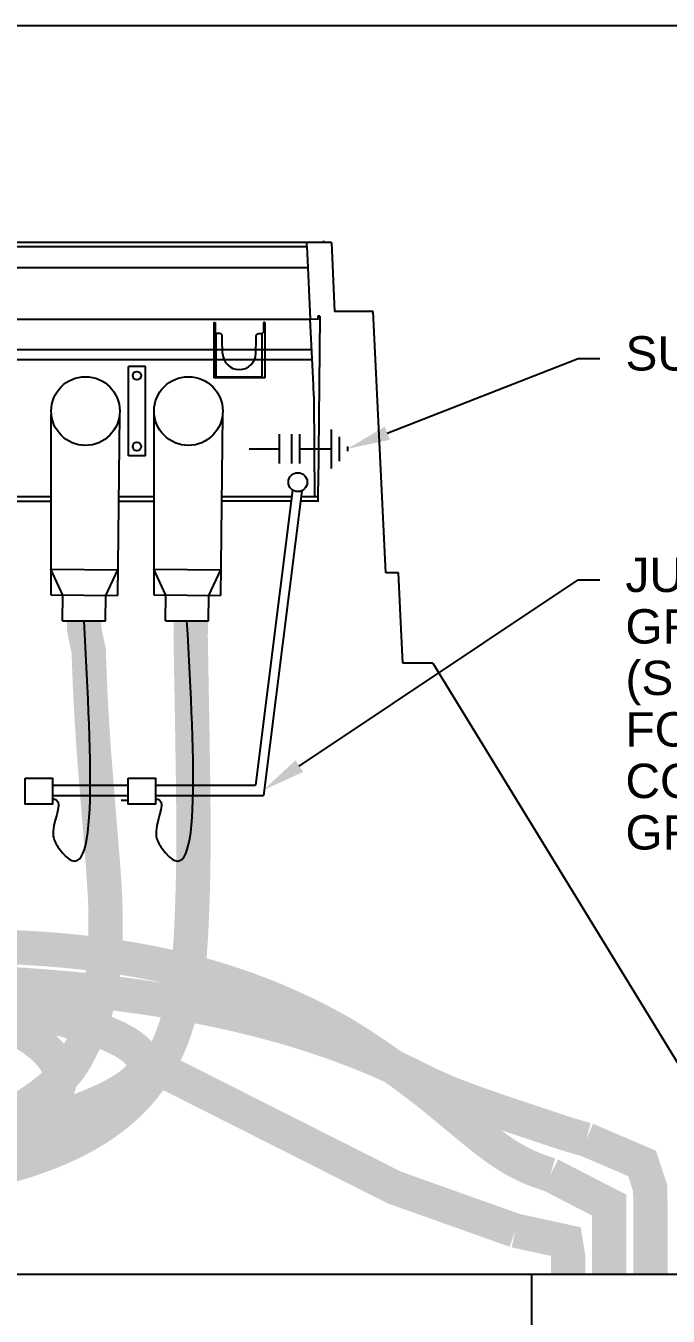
# Model space of a CAD drawing. Header units: feet. Extents: x -208 to 2089, y -974 to 342.
# Drawn here: x 1375.2 to 1412.6, y -376.1 to -300.9 of the extents above; entities that cross this region are included whole.
import ezdxf
from ezdxf import colors
from ezdxf.entities.mleader import LeaderData, LeaderLine
from ezdxf.math import Vec2, Vec3

# ---------------------------------------------------------------- set-up
doc = ezdxf.new("R2010")
doc.units = ezdxf.units.FT
doc.header["$MEASUREMENT"] = 0
doc.layers.get('Defpoints').update_dxf_attribs({"color": 5})
for name, color, linetype in [('CABLE', 2, 'Continuous'), ('E-HVMV-EQUP', 91, 'Continuous'), ('EQUIPMENT', 6, 'Continuous'), ('TEXT', 1, 'Continuous')]:
    doc.layers.add(name, color=color, linetype=linetype)
doc.styles.add('NEI-A', font='arial.ttf', dxfattribs={"height": 0.1})

msp = doc.modelspace()

# ---------------------------------------------------------------- linework, layer by layer
at = {"layer": 'CABLE', "const_width": 2}
for points in [[(1384.77989, -335.58243), (1384.76938, -336.41661), (1384.78759, -337.47169), (1384.80486, -338.45045), (1384.82088, -339.35504), (1384.83565, -340.19377), (1384.84928, -340.97649), (1384.86186, -341.71306), (1384.8735, -342.41334), (1384.88429, -343.08718), (1384.89434, -343.74444), (1384.90374, -344.39497), (1384.9125, -345.04695), (1384.9203, -345.70188), (1384.92671, -346.35955), (1384.93133, -347.01979), (1384.93374, -347.6824), (1384.93351, -348.34719), (1384.93023, -349.01398), (1384.92349, -349.68258), (1384.91296, -350.35187), (1384.89864, -351.01705), (1384.88064, -351.67239), (1384.85905, -352.31219), (1384.83397, -352.93069), (1384.8055, -353.5222), (1384.77374, -354.08097), (1384.73878, -354.60128), (1384.70067, -355.07922), (1384.65923, -355.51816), (1384.61423, -355.92324), (1384.56544, -356.29964), (1384.51262, -356.65252), (1384.45555, -356.98706), (1384.39398, -357.30842), (1384.3277, -357.62176), (1384.25646, -357.93136), (1384.1801, -358.23797), (1384.09843, -358.54144), (1384.01128, -358.84162), (1383.91846, -359.13837), (1383.81981, -359.43154), (1383.71514, -359.72099), (1383.60429, -360.00656), (1383.48707, -360.28812), (1383.36332, -360.56553), (1383.23289, -360.83864), (1383.09561, -361.10734), (1382.95134, -361.37147), (1382.7999, -361.63092), (1382.64114, -361.88553), (1382.4749, -362.13517), (1382.30105, -362.37973), (1382.1196, -362.61916), (1381.93057, -362.85345), (1381.73399, -363.08255), (1381.5299, -363.30646), (1381.31832, -363.52513), (1381.09928, -363.73856), (1380.87282, -363.94671), (1380.63899, -364.14958), (1380.3979, -364.34718), (1380.14971, -364.53957), (1379.89457, -364.72679), (1379.63261, -364.90887), (1379.36398, -365.08587), (1379.08883, -365.25782), (1378.80731, -365.42476), (1378.51955, -365.58675), (1378.22571, -365.74381), (1377.92593, -365.89601), (1377.62036, -366.04337), (1377.30915, -366.18594), (1376.99244, -366.32377), (1376.67039, -366.45689), (1376.34312, -366.58536), (1376.01081, -366.70921), (1375.67358, -366.82849), (1375.3316, -366.94325), (1374.985, -367.05352), (1374.63393, -367.15934), (1374.27854, -367.26077), (1373.91898, -367.35784)], [(1378.55633, -335.55039), (1378.55808, -335.98578), (1378.68699, -336.64534), (1378.83037, -337.27525), (1378.84969, -337.92862), (1378.87263, -338.58565), (1378.89944, -339.24661), (1378.93037, -339.9118), (1378.96558, -340.58141), (1379.00479, -341.25532), (1379.04765, -341.93335), (1379.09378, -342.6153), (1379.14282, -343.30097), (1379.19441, -343.99018), (1379.24816, -344.68273), (1379.30372, -345.37843), (1379.36061, -346.0761), (1379.41792, -346.77067), (1379.47462, -347.45606), (1379.52969, -348.12621), (1379.58212, -348.77505), (1379.63088, -349.39652), (1379.67494, -349.98455), (1379.71329, -350.53308), (1379.74514, -351.03795), (1379.77061, -351.50268), (1379.79007, -351.93267), (1379.80387, -352.33335), (1379.81237, -352.71015), (1379.81593, -353.06847), (1379.81491, -353.41375), (1379.80967, -353.75139), (1379.80049, -354.0859), (1379.78725, -354.41807), (1379.7698, -354.74778), (1379.74793, -355.07489), (1379.72146, -355.39927), (1379.69022, -355.7208), (1379.65401, -356.03935), (1379.61266, -356.35478), (1379.56598, -356.66698), (1379.51379, -356.97581), (1379.4559, -357.28114), (1379.39214, -357.58285), (1379.32231, -357.8808), (1379.24623, -358.17487), (1379.16372, -358.46492), (1379.0746, -358.75084), (1378.97895, -359.03221), (1378.87791, -359.30751), (1378.77289, -359.57497), (1378.6653, -359.83279), (1378.55654, -360.07918), (1378.44804, -360.31234), (1378.34118, -360.53049), (1378.23739, -360.73184), (1378.13771, -360.91526), (1378.04166, -361.08223), (1377.94843, -361.2349), (1377.85719, -361.37543), (1377.76711, -361.50596), (1377.67736, -361.62864), (1377.58711, -361.74562), (1377.49553, -361.85904), (1377.4016, -361.97093), (1377.30347, -362.08275), (1377.19907, -362.19585), (1377.08638, -362.31155), (1376.96332, -362.43119), (1376.82785, -362.55611), (1376.67792, -362.68764), (1376.51148, -362.82713), (1376.32707, -362.97538), (1376.12555, -363.13113), (1375.9084, -363.29257), (1375.67708, -363.45792), (1375.43305, -363.62537), (1375.17778, -363.79313), (1374.91273, -363.95941), (1374.63937, -364.1224), (1374.35893, -364.28063), (1374.07181, -364.43383)], [(1373.84436, -354.53707), (1374.29564, -354.55253), (1374.73177, -354.57138), (1375.1595, -354.59324), (1375.58442, -354.61781), (1376.00756, -354.64507), (1376.42883, -354.67502), (1376.84811, -354.70769), (1377.26529, -354.74312), (1377.68027, -354.78132), (1378.09294, -354.82231), (1378.50319, -354.86613), (1378.91092, -354.9128), (1379.31603, -354.96232), (1379.71843, -355.01474), (1380.11803, -355.07005), (1380.51473, -355.12829), (1380.90844, -355.18947), (1381.29908, -355.2536), (1381.68655, -355.32071), (1382.07077, -355.39081), (1382.45172, -355.46389), (1382.82942, -355.53992), (1383.20385, -355.61891), (1383.57503, -355.70082), (1383.94294, -355.78564), (1384.30759, -355.87335), (1384.66898, -355.96394), (1385.02712, -356.05739), (1385.38203, -356.15366), (1385.73375, -356.25274), (1386.08231, -356.35459), (1386.42775, -356.45917), (1386.7701, -356.56647), (1387.10939, -356.67645), (1387.44566, -356.78907), (1387.77894, -356.90432), (1388.10927, -357.02216), (1388.43668, -357.14256), (1388.7612, -357.2655), (1389.08287, -357.39093), (1389.40172, -357.51883), (1389.71779, -357.64918), (1390.03111, -357.78194), (1390.34172, -357.91708), (1390.64964, -358.05457), (1390.95491, -358.19439), (1391.25758, -358.33649), (1391.55766, -358.48086), (1391.85519, -358.62747), (1392.15022, -358.77627), (1392.44277, -358.92725), (1392.73352, -359.08086), (1393.02576, -359.23954), (1393.3234, -359.40622), (1393.63037, -359.58382), (1393.95059, -359.77527), (1394.288, -359.98349), (1394.64651, -360.21141), (1395.03005, -360.46196), (1395.44114, -360.73716), (1395.87676, -361.03542), (1396.33247, -361.35428), (1396.80383, -361.69125), (1397.28642, -362.04385), (1397.7758, -362.4096), (1398.26753, -362.78601), (1398.7572, -363.17061), (1399.24093, -363.56063), (1399.71719, -363.95212), (1400.18497, -364.34084), (1400.64332, -364.72258), (1401.09125, -365.09309), (1401.52777, -365.44815), (1401.95192, -365.78352), (1402.36271, -366.09496), (1402.76006, -366.37928), (1403.14746, -366.6374), (1403.52931, -366.87128), (1403.91, -367.08288), (1404.29393, -367.27415), (1404.68548, -367.44704), (1405.08904, -367.60352), (1405.50901, -367.74553), (1405.72874, -367.81023)], [(1374.02895, -356.69409), (1374.48518, -356.71973), (1374.92473, -356.74691), (1375.35467, -356.77564), (1375.78087, -356.80593), (1376.20449, -356.83777), (1376.62549, -356.87118), (1377.04387, -356.90616), (1377.4596, -356.94272), (1377.87264, -356.98086), (1378.28299, -357.02059), (1378.6906, -357.06191), (1379.09548, -357.10482), (1379.49762, -357.14933), (1379.89705, -357.19545), (1380.29377, -357.24317), (1380.68782, -357.29251), (1381.07919, -357.34346), (1381.46792, -357.39602), (1381.85401, -357.45021), (1382.23748, -357.50602), (1382.61836, -357.56346), (1382.99665, -357.62253), (1383.37237, -357.68323), (1383.74554, -357.74557), (1384.11618, -357.80956), (1384.48431, -357.87518), (1384.84993, -357.94246), (1385.21307, -358.01139), (1385.57375, -358.08197), (1385.93197, -358.15421), (1386.28777, -358.22812), (1386.64115, -358.30369), (1386.99213, -358.38093), (1387.34073, -358.45984), (1387.68697, -358.54043), (1388.03086, -358.62269), (1388.37241, -358.70664), (1388.71166, -358.79228), (1389.0486, -358.8796), (1389.38327, -358.96862), (1389.71567, -359.05934), (1390.04583, -359.15175), (1390.37375, -359.24587), (1390.69946, -359.3417), (1391.02298, -359.43923), (1391.34432, -359.53848), (1391.66349, -359.63945), (1391.98052, -359.74214), (1392.29542, -359.84655), (1392.60821, -359.95269), (1392.9189, -360.06056), (1393.22752, -360.17017), (1393.53407, -360.28151), (1393.83858, -360.3946), (1394.14106, -360.50943), (1394.44154, -360.626), (1394.74001, -360.74433), (1395.03651, -360.86442), (1395.33105, -360.98626), (1395.62365, -361.10987), (1395.91432, -361.23524), (1396.20308, -361.36238), (1396.48995, -361.49129), (1396.77494, -361.62198), (1397.05807, -361.75445), (1397.33936, -361.8887), (1397.61883, -362.02474), (1397.89765, -362.16276), (1398.18173, -362.30373), (1398.47811, -362.44883), (1398.79386, -362.59923), (1399.13602, -362.75608), (1399.51165, -362.92055), (1399.92781, -363.09382), (1400.39157, -363.27705), (1400.90672, -363.47069), (1401.4641, -363.6723), (1402.05129, -363.87873), (1402.65589, -364.08684), (1403.26547, -364.29346), (1403.86763, -364.49546), (1404.44996, -364.68967), (1405.00002, -364.87295), (1405.50869, -365.0428), (1405.97988, -365.19933), (1406.42077, -365.34334), (1406.83854, -365.47559), (1407.24038, -365.59686), (1407.63348, -365.70793), (1407.82924, -365.75876)], [(1373.94553, -365.32996), (1374.28751, -365.24836), (1374.62426, -365.16552), (1374.95562, -365.0815), (1375.28143, -364.99634), (1375.60154, -364.91009), (1375.9158, -364.82281), (1376.22404, -364.73454), (1376.52611, -364.64534), (1376.82185, -364.55525), (1377.1111, -364.46432), (1377.39371, -364.37261), (1377.66953, -364.28015), (1377.93838, -364.18702), (1378.20012, -364.09324), (1378.4546, -363.99888), (1378.70164, -363.90398), (1378.9411, -363.80859), (1379.17282, -363.71277), (1379.39665, -363.61656), (1379.61241, -363.52001), (1379.81997, -363.42317), (1380.01916, -363.32609), (1380.20982, -363.22883), (1380.3918, -363.13143), (1380.56494, -363.03394), (1380.72909, -362.93641), (1380.88408, -362.83889), (1381.02977, -362.74143), (1381.16599, -362.64421), (1381.29264, -362.54785), (1381.4096, -362.45314), (1381.51676, -362.36083), (1381.61401, -362.27168), (1381.70124, -362.18647), (1381.77834, -362.10595), (1381.84521, -362.03088), (1381.9019, -361.96179), (1381.94921, -361.89815), (1381.9881, -361.83922), (1382.01956, -361.78422), (1382.04455, -361.73241), (1382.06404, -361.68301), (1382.079, -361.63528), (1382.0904, -361.58844), (1382.09895, -361.54176), (1382.10431, -361.49454), (1382.10589, -361.44609), (1382.10309, -361.39574), (1382.0953, -361.34281), (1382.08194, -361.28661), (1382.06241, -361.22646), (1382.0361, -361.16169), (1382.00248, -361.09185), (1381.96129, -361.01745), (1381.91232, -360.93923), (1381.85536, -360.85794), (1381.79022, -360.77433), (1381.71667, -360.68914), (1381.63452, -360.60312), (1381.54357, -360.51701), (1381.44365, -360.43144), (1381.33484, -360.34654), (1381.21724, -360.26232), (1381.09096, -360.17879), (1380.95611, -360.09595), (1380.81282, -360.01381), (1380.66118, -359.93239), (1380.50132, -359.85169), (1380.33334, -359.77172), (1380.15735, -359.69249), (1379.97347, -359.614), (1379.78181, -359.53627), (1379.58248, -359.4593), (1379.3756, -359.38311), (1379.16127, -359.3077), (1378.9396, -359.23308), (1378.71072, -359.15926), (1378.47473, -359.08624), (1378.23174, -359.01405), (1377.98187, -358.94267), (1377.72522, -358.87213), (1377.46191, -358.80244), (1377.19205, -358.73359), (1376.91576, -358.6656), (1376.63314, -358.59848), (1376.34431, -358.53224), (1376.04937, -358.46688), (1375.74845, -358.40242), (1375.44165, -358.33886), (1375.12908, -358.27621), (1374.81086, -358.21448), (1374.4871, -358.15367), (1374.15792, -358.09381)], [(1374.13591, -365.07079), (1374.36073, -364.9607), (1374.57797, -364.84972), (1374.78748, -364.7379), (1374.98911, -364.62527), (1375.18272, -364.51189), (1375.36815, -364.39779), (1375.54526, -364.28301), (1375.71391, -364.16761), (1375.87394, -364.05161), (1376.02521, -363.93508), (1376.16758, -363.81805), (1376.30089, -363.70056), (1376.42504, -363.58265), (1376.5399, -363.46437), (1376.64537, -363.34575), (1376.74132, -363.22685), (1376.82765, -363.10769), (1376.90424, -362.98832), (1376.97097, -362.86878), (1377.02776, -362.74911), (1377.07464, -362.62934), (1377.11165, -362.50949), (1377.13886, -362.38961), (1377.15631, -362.2697), (1377.16406, -362.14981), (1377.16216, -362.02997), (1377.15067, -361.91019), (1377.12966, -361.79051), (1377.0992, -361.67096), (1377.05943, -361.55155), (1377.01044, -361.43232), (1376.95234, -361.31328), (1376.88524, -361.19447), (1376.80925, -361.0759), (1376.72447, -360.9576), (1376.63101, -360.8396), (1376.52899, -360.72192), (1376.4185, -360.60458), (1376.29965, -360.48761), (1376.17256, -360.37103), (1376.03734, -360.25487), (1375.89408, -360.13916), (1375.74289, -360.02391), (1375.58389, -359.90915), (1375.41719, -359.79491), (1375.24288, -359.68121), (1375.06108, -359.56808), (1374.87189, -359.45553), (1374.67543, -359.3436), (1374.4718, -359.23231), (1374.26111, -359.12168), (1374.04346, -359.01174)], [(1382.04925, -361.19408), (1388.86268, -364.63092), (1396.65478, -368.56142), (1403.69198, -371.06282)], [(1407.82924, -365.75876), (1411.07915, -367.15336), (1411.55678, -368.60485), (1411.57678, -372.23298), (1411.57569, -373.61092)], [(1405.72874, -367.81023), (1409.16103, -369.57782), (1409.16103, -372.6478), (1409.16103, -373.61092)], [(1403.69198, -371.06282), (1406.62645, -371.70291), (1406.77849, -372.6478), (1406.77849, -373.61092)]]:
    msp.add_lwpolyline(points, dxfattribs=at)
at = {"layer": 'Defpoints'}
msp.add_lwpolyline([(1239.61679, -300.87849), (1239.61679, -628.87849), (1737.55457, -628.87849), (1737.47456, -300.87849)], close=True, dxfattribs=at)
at = {"layer": 'E-HVMV-EQUP'}
for p, q in [((1389.92816, -324.67411), (1389.92816, -326.37616)), ((1390.63862, -324.67411), (1390.63862, -326.37616)), ((1391.11226, -324.67411), (1391.11226, -326.37616)), ((1392.95557, -324.38839), (1392.95557, -326.66187)), ((1393.42921, -324.81467), (1393.42921, -326.23559)), ((1393.90285, -325.38304), (1393.90285, -325.66722)), ((1388.18896, -325.52513), (1389.92816, -325.52513)), ((1391.11226, -325.52513), (1392.95557, -325.52513))]:
    msp.add_line(p, q, dxfattribs=at)
at = {"layer": 'EQUIPMENT'}
for p, q in [((1392.52939, -313.50383), (1392.52966, -313.40274)), ((1391.54936, -313.50383), (1321.67646, -313.50383)), ((1321.67646, -313.73735), (1391.54936, -313.73735)), ((1392.97265, -313.50383), (1391.54936, -313.50383)), ((1391.54936, -313.73707), (1391.54936, -313.50383)), ((1391.54936, -313.73707), (1391.59612, -314.95064)), ((1392.97265, -313.50383), (1393.15942, -317.51721)), ((1321.6299, -314.94631), (1391.59612, -314.95064)), ((1391.59612, -314.95064), (1391.73585, -317.96075)), ((1321.48997, -317.96075), (1391.73585, -317.96075)), ((1391.92261, -321.78764), (1391.73585, -317.96075)), ((1392.17938, -317.98399), (1391.73585, -317.96075)), ((1392.29615, -317.7975), (1392.17938, -317.7975)), ((1392.17938, -317.7975), (1392.17938, -317.98399)), ((1392.29615, -317.7975), (1392.20262, -327.71434)), ((1395.3995, -317.51749), (1393.15942, -317.51721)), ((1396.14628, -332.75452), (1395.3995, -317.51749)), ((1386.12138, -318.17061), (1386.12111, -321.39073)), ((1386.12138, -318.17061), (1386.19138, -318.17033)), ((1386.19138, -318.17033), (1386.19138, -318.73035)), ((1386.19138, -318.73035), (1386.26111, -318.80036)), ((1389.01416, -318.73035), (1388.94444, -318.80036)), ((1389.01416, -318.17033), (1389.01416, -318.73035)), ((1389.08417, -318.17061), (1389.01416, -318.17033)), ((1389.08417, -318.17061), (1389.08417, -321.39073)), ((1386.47111, -318.80036), (1386.26111, -318.80036)), ((1386.26139, -318.82388), (1386.26111, -318.80036)), ((1386.26111, -321.34397), (1386.26139, -318.82388)), ((1386.54112, -318.8236), (1386.47111, -318.80036)), ((1386.5876, -318.87036), (1386.54112, -318.8236)), ((1386.61112, -318.94036), (1386.5876, -318.87036)), ((1386.61112, -319.12685), (1386.61112, -318.94036)), ((1386.63436, -319.96688), (1386.61112, -319.12685)), ((1388.57119, -319.96688), (1388.59443, -319.12685)), ((1388.59443, -318.94036), (1388.61795, -318.87036)), ((1388.59443, -319.12685), (1388.59443, -318.94036)), ((1388.61795, -318.87036), (1388.66443, -318.8236)), ((1388.66443, -318.8236), (1388.73443, -318.80036)), ((1388.73443, -318.80036), (1388.94444, -318.80036)), ((1388.94416, -318.82388), (1388.94444, -318.80036)), ((1388.94416, -321.34397), (1388.94416, -318.82388)), ((1382.14032, -320.72081), (1381.14032, -320.72081)), ((1381.14032, -325.92081), (1381.14032, -320.72081)), ((1382.14032, -325.92081), (1382.14032, -320.72081)), ((1386.26111, -321.34397), (1386.12111, -321.39073)), ((1389.08417, -321.39073), (1386.12111, -321.39073)), ((1388.94416, -321.34397), (1386.26111, -321.34397)), ((1388.94416, -321.34397), (1389.08417, -321.39073)), ((1391.92092, -321.99765), (1391.92261, -321.78764)), ((1391.96937, -322.62739), (1391.92092, -321.99765)), ((1392.01586, -328.2976), (1391.96937, -322.62739)), ((1376.61708, -323.53082), (1376.61708, -334.03082)), ((1380.61708, -323.53082), (1380.51072, -334.07011)), ((1382.61708, -323.53082), (1382.61708, -334.03082)), ((1386.61708, -323.53082), (1386.51072, -334.07011)), ((1382.14032, -325.92081), (1381.14032, -325.92081)), ((1392.203, -328.57763), (1392.20262, -327.71434)), ((1364.5648, -328.2976), (1376.61708, -328.2976)), ((1380.56897, -328.2976), (1382.61708, -328.2976)), ((1386.56897, -328.2976), (1390.66349, -328.2976)), ((1386.56897, -328.2976), (1390.66349, -328.2976)), ((1390.71047, -327.92355), (1388.55147, -345.11558)), ((1391.25064, -327.96252), (1389.0202, -345.7234)), ((1391.20856, -328.2976), (1392.23162, -328.2976)), ((1391.20856, -328.2976), (1392.23162, -328.2976)), ((1376.61708, -328.58445), (1364.56185, -328.58972)), ((1382.61708, -328.58182), (1380.56609, -328.58272)), ((1390.62824, -328.57832), (1386.56612, -328.58009)), ((1390.62824, -328.57832), (1386.56612, -328.58009)), ((1392.24555, -328.57761), (1391.17333, -328.57808)), ((1392.24555, -328.57761), (1391.17333, -328.57808)), ((1376.61708, -332.53082), (1380.52585, -332.57027)), ((1377.32159, -334.03793), (1376.61708, -332.53082)), ((1379.82134, -334.06316), (1380.52585, -332.57027)), ((1382.61708, -332.53082), (1386.52585, -332.57027)), ((1383.32159, -334.03793), (1382.61708, -332.53082)), ((1385.82134, -334.06316), (1386.52585, -332.57027)), ((1396.89279, -332.75452), (1396.14628, -332.75452)), ((1397.0328, -336.0214), (1396.89279, -332.75452)), ((1376.61708, -334.03082), (1380.51072, -334.07011)), ((1377.30633, -335.55039), (1377.32159, -334.03793)), ((1379.80633, -335.55039), (1379.82134, -334.06316)), ((1382.61708, -334.03082), (1386.51072, -334.07011)), ((1383.30633, -335.55039), (1383.32159, -334.03793)), ((1385.80633, -335.55039), (1385.82134, -334.06316)), ((1377.30633, -335.55039), (1379.80633, -335.55039)), ((1377.30633, -335.55039), (1379.80633, -335.55039)), ((1383.30633, -335.55039), (1385.80633, -335.55039)), ((1383.30633, -335.55039), (1385.80633, -335.55039)), ((1397.13509, -338.00426), (1397.0328, -336.0214)), ((1398.87638, -338.00471), (1397.13509, -338.00426)), ((1398.87638, -338.00471), (1420.68603, -373.61092)), ((1376.72359, -345.11558), (1381.12272, -345.11558)), ((1376.72359, -345.7234), (1381.12272, -345.7234)), ((1382.72359, -345.11558), (1388.55147, -345.11558)), ((1382.72359, -345.7234), (1389.0202, -345.7234)), ((1292.53979, -373.61092), (1420.68603, -373.61092))]:
    msp.add_line(p, q, dxfattribs=at)
for points in [[(1391.82353, -319.75743), (1321.40228, -319.75743)], [(1391.85183, -320.33727), (1321.37399, -320.33727)]]:
    msp.add_lwpolyline(points, dxfattribs=at)
for points in [[(1375.12272, -344.6983), (1376.72359, -344.6983), (1376.72359, -346.21296), (1375.12272, -346.21296)], [(1381.12272, -344.6983), (1382.72359, -344.6983), (1382.72359, -346.21296), (1381.12272, -346.21296)]]:
    msp.add_lwpolyline(points, close=True, dxfattribs=at)
msp.add_lwpolyline([(1404.62671, -373.64238), (1404.62671, -391.91432, 0.20460743), (1409.2548, -402.75053), (1419.85133, -412.89302)], format="xyb", dxfattribs=at)
for centre, radius in [((1378.64032, -323.32081), 2), ((1381.64032, -321.25893), 0.25), ((1384.64032, -323.32081), 2), ((1381.64032, -325.38269), 0.25), ((1391.01513, -327.46368), 0.55163)]:
    msp.add_circle(centre, radius, dxfattribs=at)
msp.add_arc((1387.60278, -319.93956), 0.9688, 181.615638, 358.3677953, dxfattribs=at)
for points in [[(1376.72359, -345.92189), (1376.81515, -345.92845), (1377.44264, -346.07044), (1376.40272, -347.73386), (1379.49391, -352.57883), (1379.01203, -343.8269), (1378.55633, -335.55039)], [(1382.72359, -345.92189), (1382.81515, -345.92845), (1383.44264, -346.07044), (1382.40272, -347.73386), (1385.49391, -352.57883), (1385.01203, -343.8269), (1384.55633, -335.55039)]]:
    msp.add_open_spline(points, degree=3, knots=[1.92478552, 1.92478552, 1.92478552, 1.92478552, 2.22430804, 4.34550598, 5.11052586, 18.42842856, 18.42842856, 18.42842856, 18.42842856], dxfattribs=at)
msp.add_open_spline([(1380.72442, -345.98076), (1380.85601, -345.98823), (1380.9876, -345.99569), (1381.12272, -346.00035)], degree=3, dxfattribs=at)

# ---------------------------------------------------------------- leaders
at = {"layer": 'TEXT'}
ml = msp.add_multileader_mtext('Standard', dxfattribs=at)
ml.set_content('SURGE ARRESTER (TO BE STACKED ON TOP OF DEADBREAK ELBOWS)', color=256, style='NEI-A')
ml.set_leader_properties()
ml.build(insert=Vec2(0, 0))
ml.multileader.update_dxf_attribs({"dogleg_length": 0.0625, "arrow_head_size": 2.5, "scale": 20})
ctx = ml.context
ctx.base_point, ctx.scale, ctx.char_height, ctx.arrow_head_size, ctx.landing_gap_size, ctx.plane_origin = Vec3(1408.60867, -320.25282), 20, 2, 2.5, 1.5, Vec3(1337.28733, -382.08373)
notes = []
notes.append((ctx, [(0, (1, 1, 0), (1407.35867, -320.25282), (1, 0), 1.25, [(0, [(1393.90285, -325.52513)], 0, [])])]))
ctx.mtext.insert, ctx.mtext.width, ctx.mtext.line_spacing_factor, ctx.mtext.flow_direction = Vec3(1410.10867, -318.95882), 33.9626837, 0.9, 5
ml = msp.add_multileader_mtext('Standard', dxfattribs=at)
ml.set_content('JUNCTION BOX\\PGROUND BUS\\P(SEE PLAN VIEW\\PFOR ADDITIONAL \\PCONNECTIONS TO\\PGROUND BUS)', color=256, style='NEI-A')
ml.set_leader_properties()
ml.build(insert=Vec2(0, 0))
ml.multileader.update_dxf_attribs({"dogleg_length": 0.0625, "arrow_head_size": 2.5, "scale": 20})
ctx = ml.context
ctx.base_point, ctx.scale, ctx.char_height, ctx.arrow_head_size, ctx.landing_gap_size, ctx.plane_origin = Vec3(1408.60867, -333.15734), 20, 2, 2.5, 1.5, Vec3(1334.52065, -394.98824)
notes.append((ctx, [(0, (1, 1, 0), (1407.35867, -333.15734), (1, 0), 1.25, [(0, [(1389.0202, -345.39467)], 0, [])])]))
ctx.mtext.insert, ctx.mtext.line_spacing_factor, ctx.mtext.flow_direction = Vec3(1410.10867, -331.86334), 0.9, 5
for ctx, leaders in notes:
    for number, flags, end, landing, length, lines in leaders:
        leader = LeaderData()
        leader.index, (leader.has_last_leader_line, leader.has_dogleg_vector, leader.attachment_direction) = number, flags
        leader.last_leader_point, leader.dogleg_vector, leader.dogleg_length = Vec3(end), Vec3(landing), length
        for number, points, colour, breaks in lines:
            line = LeaderLine()
            line.index, line.vertices, line.color, line.breaks = number, Vec3.list(points), colors.encode_raw_color(colour), breaks
            leader.lines.append(line)
        ctx.leaders.append(leader)

doc.saveas('drawing.dxf')
